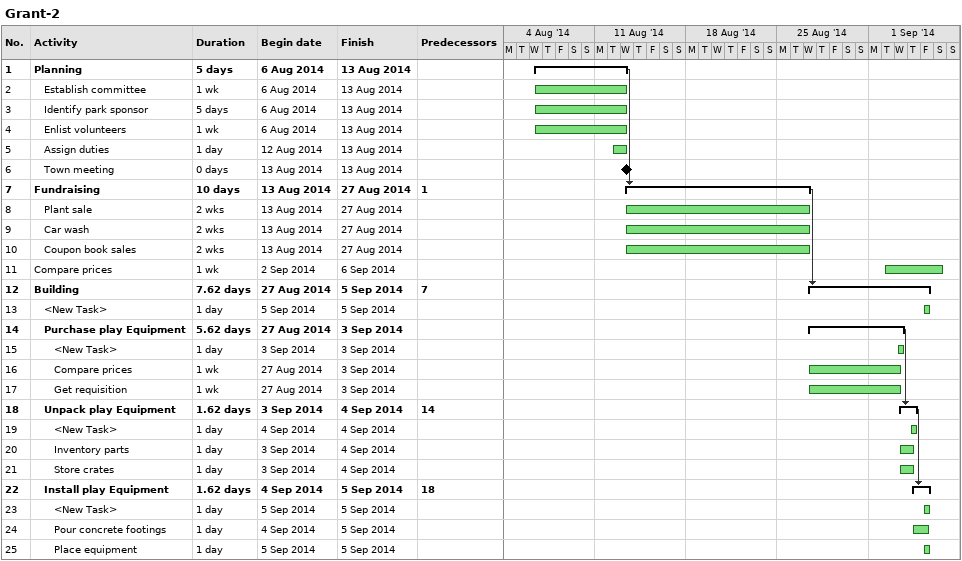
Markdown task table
Grant-2

| ID | Level | Task | Duration | Start | Finish | Predecessors |
|---|---|---|---|---|---|---|
| 1 | 1 | **Planning** | 5d | 2014-08-06 | 2014-08-13 |  |
| 2 | 2 | Establish committee | 1w | 2014-08-06 | 2014-08-13 |  |
| 3 | 2 | Identify park sponsor | 5d | 2014-08-06 | 2014-08-13 |  |
| 4 | 2 | Enlist volunteers | 1w | 2014-08-06 | 2014-08-13 |  |
| 5 | 2 | Assign duties | 1d | 2014-08-12 | 2014-08-13 |  |
| 6 | 2 | Town meeting | 0d | 2014-08-13 | 2014-08-13 |  |
| 7 | 1 | **Fundraising** | 10d | 2014-08-13 | 2014-08-27 | 1 |
| 8 | 2 | Plant sale | 2w | 2014-08-13 | 2014-08-27 |  |
| 9 | 2 | Car wash | 2w | 2014-08-13 | 2014-08-27 |  |
| 10 | 2 | Coupon book sales | 2w | 2014-08-13 | 2014-08-27 |  |
| 11 | 1 | Compare prices | 1w | 2014-09-02 | 2014-09-06 |  |
| 12 | 1 | **Building** | 7.62d | 2014-08-27 | 2014-09-05 | 7 |
| 13 | 2 | <New Task> | 1d | 2014-09-05 | 2014-09-05 |  |
| 14 | 2 | **Purchase play Equipment** | 5.62d | 2014-08-27 | 2014-09-03 |  |
| 15 | 3 | <New Task> | 1d | 2014-09-03 | 2014-09-03 |  |
| 16 | 3 | Compare prices | 1w | 2014-08-27 | 2014-09-03 |  |
| 17 | 3 | Get requisition | 1w | 2014-08-27 | 2014-09-03 |  |
| 18 | 2 | **Unpack play Equipment** | 1.62d | 2014-09-03 | 2014-09-04 | 14 |
| 19 | 3 | <New Task> | 1d | 2014-09-04 | 2014-09-04 |  |
| 20 | 3 | Inventory parts | 1d | 2014-09-03 | 2014-09-04 |  |
| 21 | 3 | Store crates | 1d | 2014-09-03 | 2014-09-04 |  |
| 22 | 2 | **Install play Equipment** | 1.62d | 2014-09-04 | 2014-09-05 | 18 |
| 23 | 3 | <New Task> | 1d | 2014-09-05 | 2014-09-05 |  |
| 24 | 3 | Pour concrete footings | 1d | 2014-09-04 | 2014-09-05 |  |
| 25 | 3 | Place equipment | 1d | 2014-09-05 | 2014-09-05 |  |
